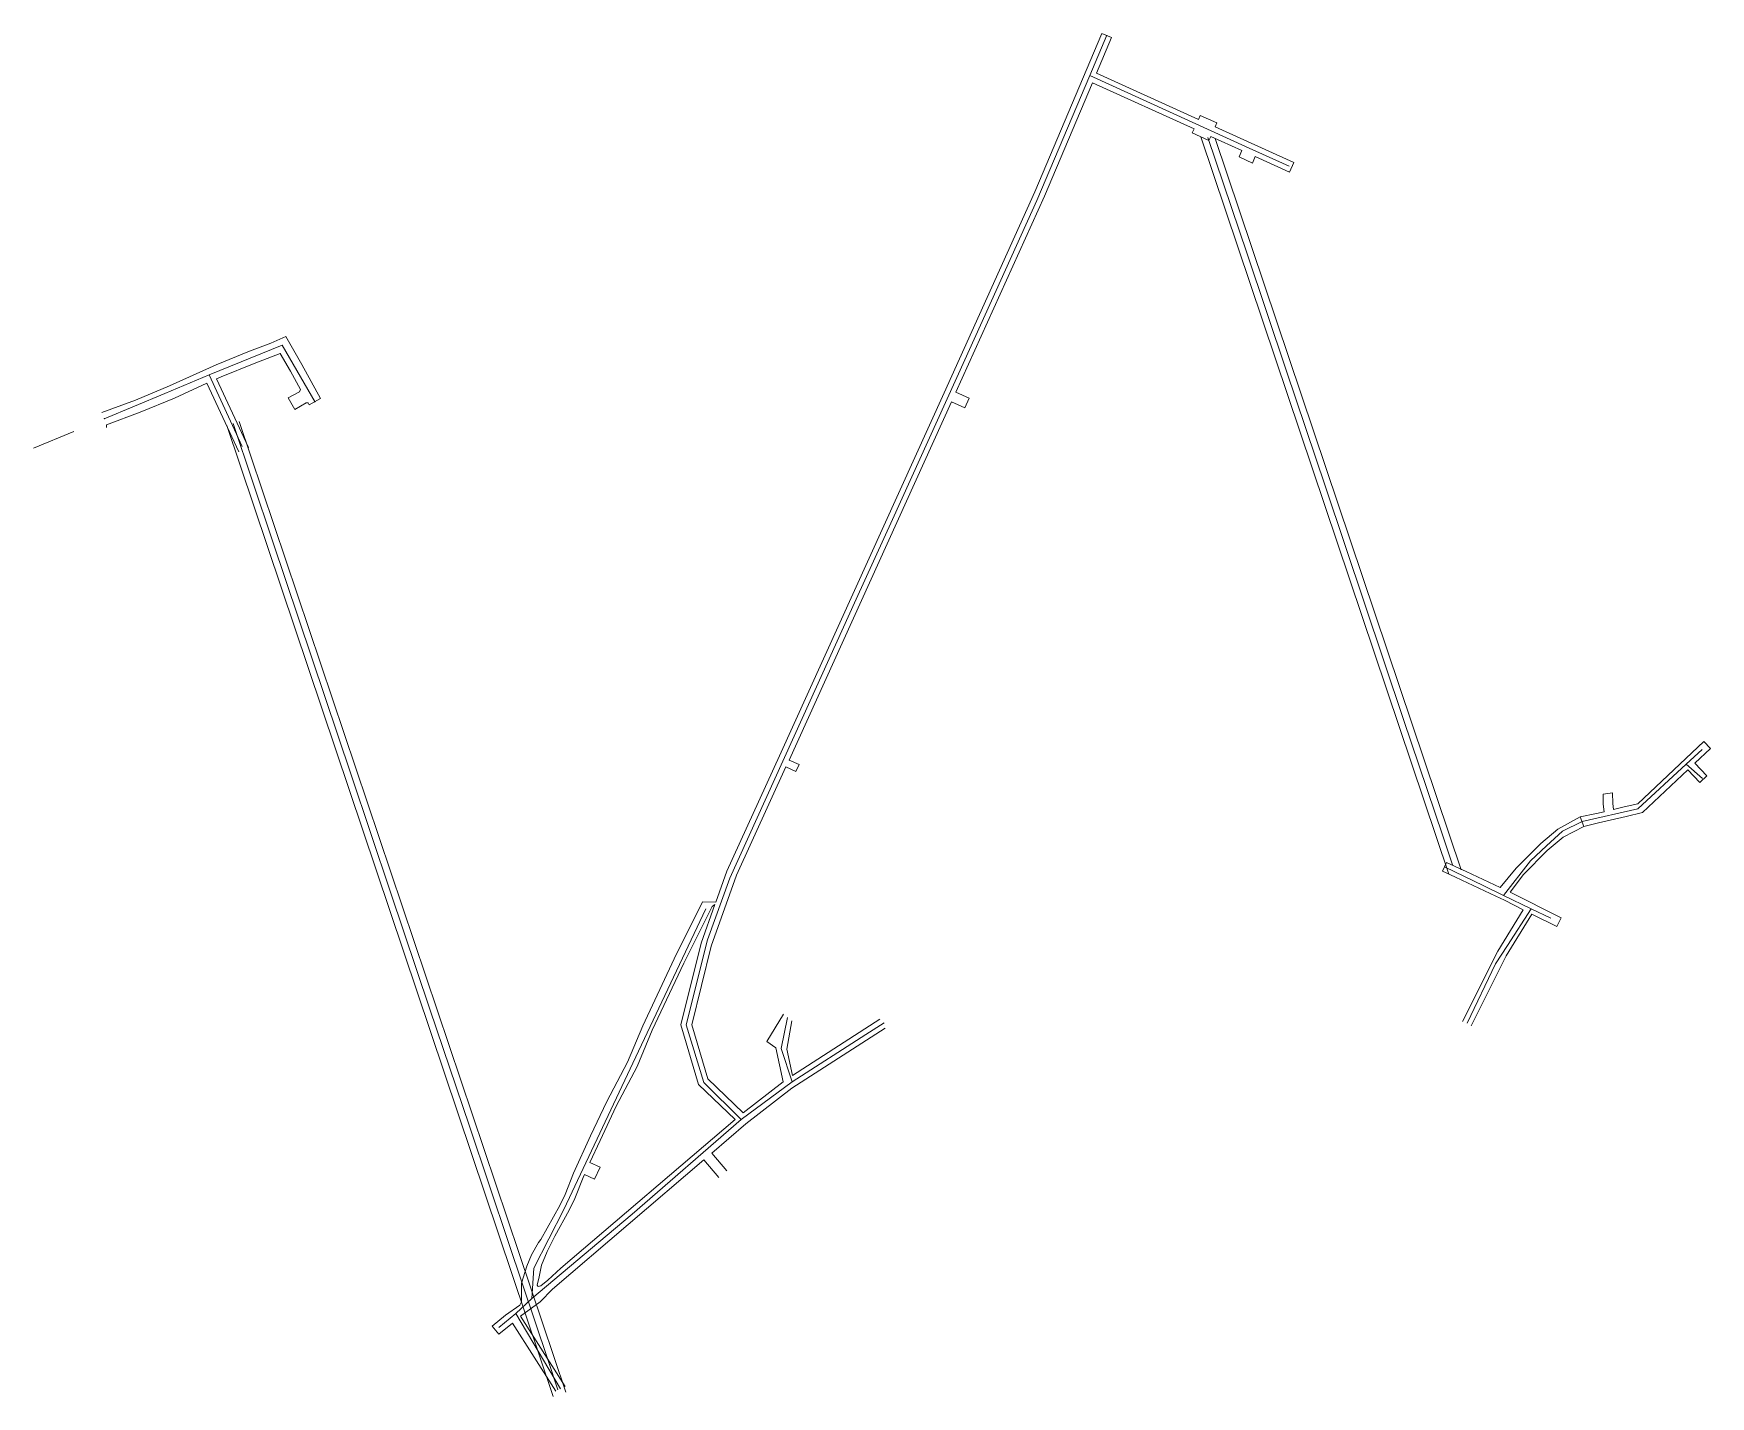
# Model space of a CAD drawing. Header units: millimetres. Extents: x 268173 to 268556, y 4273886 to 4274197.
import ezdxf

# ---------------------------------------------------------------- set-up
doc = ezdxf.new("R2010")
doc.units = ezdxf.units.MM
for name, color, linetype, lineweight in [('3D_1290', 6, 'Continuous', 0), ('3D_1470', 5, 'Continuous', 0), ('3D_1704', 4, 'Continuous', 0), ('3D_ANAKUYU', 30, 'Continuous', 0), ('3D_DAHILI', 150, 'Continuous', 0), ('GEOFENCE', 80, 'Continuous', 0), ('INIT_COORD', 5, 'Continuous', 0)]:
    doc.layers.add(name, color=color, linetype=linetype, lineweight=lineweight)

msp = doc.modelspace()

# ---------------------------------------------------------------- linework, layer by layer
at = {"layer": '3D_1290', "lineweight": 0}
msp.add_polyline3d([(268499.72, 4273971.32, 1290), (268507.79, 4273987.34, 1290), (268513.59, 4273996.85, 1290), (268509.3, 4273998.99, 1290), (268507.31, 4273999.96, 1290), (268499.58, 4274003.59, 1290), (268497.94, 4274004.34, 1290), (268495.13, 4274005.64, 1290), (268496.06, 4274007.64, 1290), (268498.86, 4274006.33, 1290), (268500.52, 4274005.58, 1290), (268508.32, 4274001.91, 1290), (268511.94, 4274006.35, 1290), (268517.56, 4274012, 1290), (268521.45, 4274015.26, 1290), (268526.57, 4274018.05, 1290), (268530.3, 4274018.8, 1290), (268532.08, 4274019.22, 1290), (268531.85, 4274020.97, 1290), (268531.8, 4274023.22, 1290), (268534, 4274023.57, 1290), (268534.04, 4274021.14, 1290), (268534.23, 4274019.74, 1290), (268536.6, 4274020.31, 1290), (268539.76, 4274021.04, 1290), (268554.84, 4274035.29, 1290), (268556.35, 4274033.69, 1290), (268552.79, 4274030.33, 1290), (268555.54, 4274027.42, 1290), (268553.94, 4274025.91, 1290), (268551.19, 4274028.82, 1290), (268540.84, 4274019.04, 1290), (268537.11, 4274018.17, 1290), (268530.8, 4274016.66, 1290), (268527.39, 4274015.86, 1290), (268522.68, 4274013.42, 1290), (268519.05, 4274010.38, 1290), (268513.6, 4274004.91, 1290), (268510.55, 4274000.82, 1290), (268522.24, 4273994.99, 1290), (268521.26, 4273993.02, 1290), (268515.57, 4273995.86, 1290), (268509.71, 4273986.27, 1290), (268501.69, 4273970.33, 1290)], dxfattribs=at)
at = {"layer": '3D_1470', "lineweight": 0}
for points in [[(268292.51, 4273886.87, 1470), (268282.63, 4273902.41, 1470), (268279.51, 4273899.85, 1470), (268277.99, 4273901.71, 1470), (268281.05, 4273904.21, 1470), (268284.29, 4273906.52, 1470), (268284.65, 4273907.29, 1470), (268284.67, 4273911.52, 1470), (268285.89, 4273915.43, 1470), (268286.99, 4273918, 1470), (268288.58, 4273920.83, 1470), (268289.1, 4273921.48, 1470), (268293.46, 4273929.27, 1470), (268294.64, 4273931.8, 1470), (268296.54, 4273936.62, 1470), (268300.46, 4273945.15, 1470), (268304.16, 4273953.02, 1470), (268308.9, 4273962.03, 1470), (268312.38, 4273970.34, 1470), (268319.6, 4273985.64, 1470), (268326.08, 4273998.68, 1470), (268329.08, 4273998.53, 1470), (268331.61, 4274005.64, 1470), (268343.63, 4274032.02, 1470), (268381.26, 4274114.95, 1470), (268402.01, 4274160.84, 1470), (268417.31, 4274197.01, 1470), (268419.52, 4274196.07, 1470), (268416.08, 4274187.94, 1470), (268439.35, 4274177.41, 1470), (268439.76, 4274178.32, 1470), (268443.57, 4274176.59, 1470), (268443.16, 4274175.68, 1470), (268461.14, 4274167.54, 1470), (268460.15, 4274165.36, 1470), (268452.34, 4274168.89, 1470), (268451.69, 4274167.43, 1470), (268448.64, 4274168.81, 1470), (268449.3, 4274170.27, 1470), (268442.17, 4274173.49, 1470), (268441.76, 4274172.58, 1470), (268437.95, 4274174.31, 1470), (268438.36, 4274175.22, 1470), (268415.14, 4274185.73, 1470), (268404.21, 4274159.87, 1470), (268383.95, 4274115.05, 1470), (268386.95, 4274113.69, 1470), (268385.96, 4274111.5, 1470), (268382.96, 4274112.86, 1470), (268345.82, 4274031.03, 1470), (268348.1, 4274030, 1470), (268347.39, 4274028.45, 1470), (268345.12, 4274029.48, 1470), (268333.84, 4274004.73, 1470), (268328.05, 4273988.51, 1470), (268323.57, 4273970.58, 1470), (268327.26, 4273958.19, 1470), (268335.36, 4273950.46, 1470), (268344.44, 4273957.51, 1470), (268342.77, 4273965.32, 1470), (268340.72, 4273966.7, 1470), (268344.57, 4273973, 1470)], [(268346.42, 4273971.43, 1470), (268345.29, 4273965.02, 1470), (268346.58, 4273958.97, 1470), (268366.57, 4273971.81, 1470)], [(268367.81, 4273969.75, 1470), (268346.46, 4273956.05, 1470), (268335.96, 4273947.89, 1470), (268328.15, 4273941.22, 1470), (268331.59, 4273937.2, 1470)], [(268329.76, 4273935.64, 1470), (268326.33, 4273939.67, 1470), (268291.77, 4273910.17, 1470), (268288.95, 4273907.27, 1470), (268284.49, 4273903.96, 1470), (268294.69, 4273887.92, 1470)]]:
    msp.add_polyline3d(points, dxfattribs=at)
msp.add_polyline3d([(268288.73, 4273912.96, 1470), (268289.25, 4273915.62, 1470), (268290.58, 4273918.76, 1470), (268292.27, 4273922.23, 1470), (268295.6, 4273928.17, 1470), (268296.85, 4273930.86, 1470), (268298.75, 4273935.67, 1470), (268299.07, 4273936.37, 1470), (268301.4, 4273935.3, 1470), (268302.65, 4273938.03, 1470), (268300.32, 4273939.1, 1470), (268302.64, 4273944.13, 1470), (268306.3, 4273951.96, 1470), (268311.08, 4273961.01, 1470), (268314.58, 4273969.36, 1470), (268321.76, 4273984.6, 1470), (268328.23, 4273997.61, 1470), (268328.9, 4273998.03, 1470), (268325.75, 4273989.2, 1470), (268321.08, 4273970.52, 1470), (268325.14, 4273956.89, 1470), (268333.49, 4273948.94, 1470), (268293.64, 4273914.92, 1470), (268290.69, 4273912.2, 1470), (268289.13, 4273910.94, 1470), (268288.53, 4273910.73, 1470), (268288.24, 4273911.09, 1470), (268288.73, 4273912.96, 1470)], close=True, dxfattribs=at)
at = {"layer": '3D_1704', "lineweight": 0}
for points in [[(268188.82, 4274110.42, 1704.9), (268196.47, 4274113.28, 1704.9), (268204.25, 4274116.49, 1704.9), (268214.9, 4274121.35, 1704.9), (268222.54, 4274124.42, 1704.9), (268227.42, 4274126.29, 1704.9), (268230.82, 4274127.78, 1704.9), (268234.48, 4274121.38, 1704.9), (268238.79, 4274113.65, 1704.9), (268236.17, 4274112.19, 1704.9), (268235.91, 4274112.66, 1704.9), (268235.5, 4274112.62, 1704.9), (268232.86, 4274111.15, 1704.9), (268231.4, 4274113.77, 1704.9), (268233.94, 4274115.18, 1704.9), (268234.22, 4274115.69, 1704.9), (268231.87, 4274119.91, 1704.9), (268229.55, 4274123.95, 1704.9), (268228.56, 4274123.51, 1704.9), (268223.64, 4274121.63, 1704.9), (268216.08, 4274118.59, 1704.9), (268214.98, 4274118.09, 1704.9), (268222.29, 4274102.43, 1704.9)], [(268220.11, 4274101.42, 1704.9), (268212.8, 4274117.1, 1704.9), (268205.44, 4274113.74, 1704.9), (268197.57, 4274110.49, 1704.9), (268189.88, 4274107.61, 1704.9), (268189.83, 4274106.99, 1704.9)]]:
    msp.add_polyline3d(points, dxfattribs=at)
at = {"layer": '3D_ANAKUYU', "lineweight": 0}
for p, q in [((268291.95, 4273885.64, 1470), (268217.35, 4274107.43, 1704.9)), ((268294.8, 4273886.6, 1470), (268220.19, 4274108.39, 1704.9))]:
    msp.add_line(p, q, dxfattribs=at)
at = {"layer": '3D_DAHILI', "lineweight": 0}
for p, q in [((268439.89, 4274173.43, 1470), (268496.55, 4274004.98, 1290)), ((268443.19, 4274173.03, 1470), (268499.4, 4274005.94, 1290))]:
    msp.add_line(p, q, dxfattribs=at)
at = {"layer": 'GEOFENCE'}
for p, q in [((268414.56, 4274187.44, 1470), (268418.46, 4274196.65, 1470)), ((268402.46, 4274158.9, 1470), (268414.56, 4274187.44, 1470)), ((268414.56, 4274187.44, 1470), (268432.76, 4274179.15, 1470)), ((268432.76, 4274179.15, 1470), (268450.96, 4274170.86, 1470)), ((268441.54, 4274173.23, 1470), (268450.48, 4274146.65, 1441.48)), ((268450.96, 4274170.86, 1470), (268460.06, 4274166.72, 1470)), ((268385.96, 4274122.46, 1470), (268402.46, 4274158.9, 1470)), ((268450.48, 4274146.65, 1441.48), (268459.42, 4274120.07, 1412.96)), ((268213.35, 4274119.01, 1704.9), (268230.02, 4274125.8, 1704.9)), ((268230.02, 4274125.8, 1704.9), (268237.54, 4274112.82, 1704.9)), ((268369.46, 4274086.02, 1470), (268385.96, 4274122.46, 1470)), ((268203.19, 4274114.78, 1704.9), (268213.35, 4274119.01, 1704.9)), ((268213.35, 4274119.01, 1704.9), (268220.86, 4274102.66, 1704.9)), ((268459.42, 4274120.07, 1412.96), (268468.37, 4274093.48, 1384.44)), ((268189.35, 4274109.01, 1704.9), (268203.19, 4274114.78, 1704.9)), ((268182.42, 4274106.12, 1704.9), (268173.19, 4274102.28, 1704.9)), ((268218.77, 4274107.91, 1704.9), (268227.77, 4274081.15, 1676.56)), ((268468.37, 4274093.48, 1384.44), (268477.31, 4274066.9, 1355.92)), ((268361.19, 4274067.81, 1470), (268369.46, 4274086.02, 1470)), ((268227.77, 4274081.15, 1676.56), (268236.77, 4274054.4, 1648.22)), ((268348.78, 4274040.5, 1470), (268361.19, 4274067.81, 1470)), ((268477.31, 4274066.9, 1355.92), (268486.25, 4274040.32, 1327.4)), ((268236.77, 4274054.4, 1648.22), (268245.77, 4274027.64, 1619.88)), ((268332.31, 4274004.05, 1470), (268348.78, 4274040.5, 1470)), ((268486.25, 4274040.32, 1327.4), (268495.19, 4274013.74, 1298.88)), ((268550.78, 4274030.07, 1290), (268554.46, 4274033.45, 1290)), ((268539.74, 4274019.91, 1290), (268550.78, 4274030.07, 1290)), ((268550.78, 4274030.07, 1290), (268554.57, 4274026.81, 1290)), ((268245.77, 4274027.64, 1619.88), (268254.77, 4274000.88, 1591.55)), ((268526.57, 4274018.05, 1290), (268527.39, 4274015.86, 1290)), ((268527.07, 4274017, 1290), (268539.74, 4274019.91, 1290)), ((268518.9, 4274011.41, 1290), (268522.57, 4274014.81, 1290)), ((268522.57, 4274014.81, 1290), (268527.07, 4274017, 1290)), ((268495.19, 4274013.74, 1298.88), (268497.43, 4274007.09, 1291.75)), ((268515.23, 4274008.02, 1290), (268518.9, 4274011.41, 1290)), ((268495.6, 4274006.64, 1290), (268504.6, 4274002.29, 1290)), ((268509.1, 4274000.12, 1290), (268515.23, 4274008.02, 1290)), ((268327.18, 4273989.95, 1470), (268332.31, 4274004.05, 1470)), ((268254.77, 4274000.88, 1591.55), (268263.77, 4273974.13, 1563.21)), ((268504.6, 4274002.29, 1290), (268509.1, 4274000.12, 1290)), ((268509.1, 4274000.12, 1290), (268515.41, 4273997.07, 1290)), ((268311.41, 4273964.52, 1470), (268326.84, 4273997.05, 1470)), ((268515.41, 4273997.07, 1290), (268509.97, 4273988.68, 1290)), ((268515.41, 4273997.07, 1290), (268519.91, 4273994.9, 1290)), ((268322.32, 4273970.55, 1470), (268327.18, 4273989.95, 1470)), ((268509.97, 4273988.68, 1290), (268507.25, 4273984.48, 1290)), ((268507.25, 4273984.48, 1290), (268500.77, 4273970.95, 1290)), ((268263.77, 4273974.13, 1563.21), (268272.77, 4273947.37, 1534.87)), ((268344.03, 4273965.17, 1470), (268345.5, 4273972.21, 1470)), ((268326.37, 4273957.38, 1470), (268322.32, 4273970.55, 1470)), ((268346.52, 4273957.51, 1470), (268363.35, 4273968.32, 1470)), ((268363.35, 4273968.32, 1470), (268367.56, 4273971.02, 1470)), ((268294.34, 4273928.35, 1470), (268311.41, 4273964.52, 1470)), ((268346.52, 4273957.51, 1470), (268344.03, 4273965.17, 1470)), ((268334.91, 4273948.95, 1470), (268326.37, 4273957.38, 1470)), ((268334.91, 4273948.95, 1470), (268346.52, 4273957.51, 1470)), ((268310, 4273927.32, 1470), (268334.91, 4273948.95, 1470)), ((268272.77, 4273947.37, 1534.87), (268281.77, 4273920.61, 1506.53)), ((268287.53, 4273914.98, 1470), (268294.34, 4273928.35, 1470)), ((268302.34, 4273920.88, 1470), (268310, 4273927.32, 1470)), ((268281.77, 4273920.61, 1506.53), (268290.77, 4273893.86, 1478.19)), ((268287.04, 4273908, 1470), (268302.34, 4273920.88, 1470)), ((268287.04, 4273908, 1470), (268287.53, 4273914.98, 1470)), ((268283.39, 4273904.59, 1470), (268287.04, 4273908, 1470)), ((268283.39, 4273904.59, 1470), (268279.52, 4273901.41, 1470)), ((268293.6, 4273887.39, 1470), (268283.39, 4273904.59, 1470)), ((268290.77, 4273893.86, 1478.19), (268293.02, 4273887.17, 1471.11))]:
    msp.add_line(p, q, dxfattribs=at)
at = {"layer": 'INIT_COORD'}
msp.add_point((268189.35, 4274109.01, 1704.9), dxfattribs=at)

doc.saveas('drawing.dxf')
